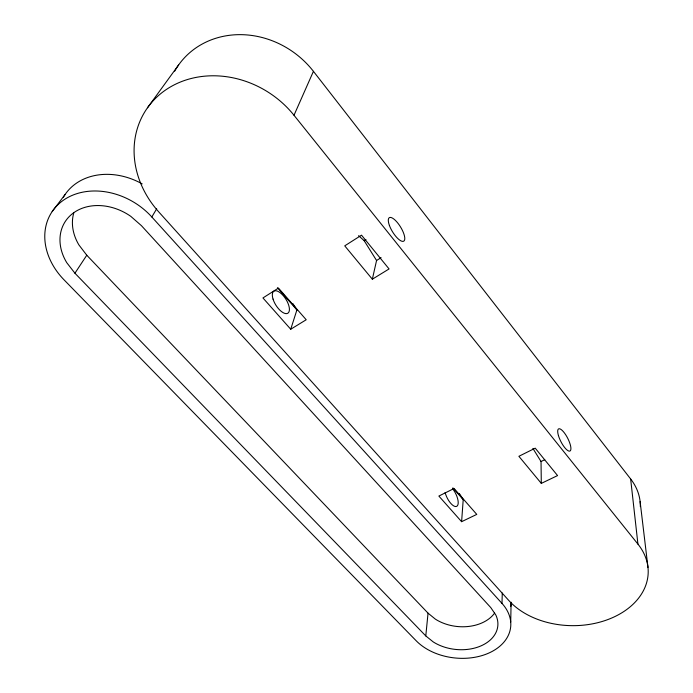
<?xml version="1.0" encoding="UTF-8"?>
<svg xmlns="http://www.w3.org/2000/svg" width="693" height="693" viewBox="0 0 693 693"><rect width="100%" height="100%" fill="white"/><g stroke="black" fill="none" stroke-linecap="round" stroke-linejoin="round"><path stroke-width="1.04" d="M510.724 622.115L511.096 602.286M501.992 603.395L151.819 216.978A65.445 52.529 31.6 0 0 62.933 200.554A65.445 52.529 31.6 0 0 64.016 279.807L416.216 640.8A52.399 36.625 5.9 0 0 488.4 653.248A52.399 36.625 5.9 0 0 501.992 603.395L502.278 593.026M461.607 521.682L438.86 496.058L454.071 488.496L476.767 514.397L461.607 521.682L463.21 499.653L459.286 493.451M425.788 635.923L74.931 273.215L66.788 262.725A49.437 39.666 31.6 0 1 73.527 212.881A49.437 39.666 31.6 0 1 130.821 216.372L141.433 225.675L490.765 607.57L495.79 614.934A39.579 27.659 5.9 0 1 480.864 645.937A39.579 27.659 5.9 0 1 433.272 641.952L425.788 635.923L428.04 613.149L86.772 255.223L78.898 244.906A48.12 39.068 32.3 0 1 73.753 213.02M372.34 279.201L389.068 268.945L361.521 235.17L344.742 245.85L372.34 279.201L376.568 260.499L364.18 240.696L358.584 235.663M290.731 329.236L306.211 319.75L278.447 288.071L262.942 297.947L290.731 329.236L296.907 309.936L292.87 303.612M294.005 115.263A93.815 81.826 33.1 0 0 164.475 90.783A93.815 81.826 33.1 0 0 158.827 211.989L508.757 600.433A75.892 54.608 0.9 0 0 612.11 617.844A75.892 54.608 0.9 0 0 637.932 544.1L293.997 115.272L313.427 71.336A86.443 77.287 36.7 0 0 174.679 71.171M151.819 216.978L156.67 208.827M74.931 273.215L86.772 255.223M147.505 107.77L178.647 64.899M52.2 211.512L65.038 194.586M364.18 240.696L365.982 239.553M376.568 260.499L381.098 257.683M541.302 483.385L518.884 456.297L535.221 448.172L557.57 475.58L541.302 483.385L541.034 461.521L544.767 459.693M428.04 613.149L435.351 619.126A38.713 27.503 5.8 0 0 494.629 613.08M277.417 287.699L296.907 309.936M452.884 487.863L463.21 499.653M313.427 71.336L630.647 478.976A70.851 53.24 0 0 1 640.332 506.626M532.891 448.406L541.034 461.521M640.107 501.559L647.972 567.402M630.647 478.976L637.932 544.1M452.607 488.756A11.842 4.773 63.5 0 1 456.696 506.34A11.842 4.773 63.5 0 1 445.123 492.489M63.366 197.262A63.713 51.732 32.3 0 1 142.195 183.888M511.217 602.356A51.247 36.408 5.8 0 1 510.698 606.592M558.419 435.507A12.448 3.794 62.8 0 0 569.871 451.065A12.448 3.794 62.8 0 0 564.639 433.246A12.448 3.794 62.8 0 0 558.419 435.507M389.397 225.424A13.791 4.678 58.4 0 0 403.672 241.199A13.791 4.678 58.4 0 0 396.543 221.587A13.791 4.678 58.4 0 0 389.397 225.424M273.033 299.09A13.054 5.821 57.6 0 0 287.742 313.288A13.054 5.821 57.6 0 0 281.852 294.178A13.054 5.821 57.6 0 0 273.033 299.09"/></g></svg>
